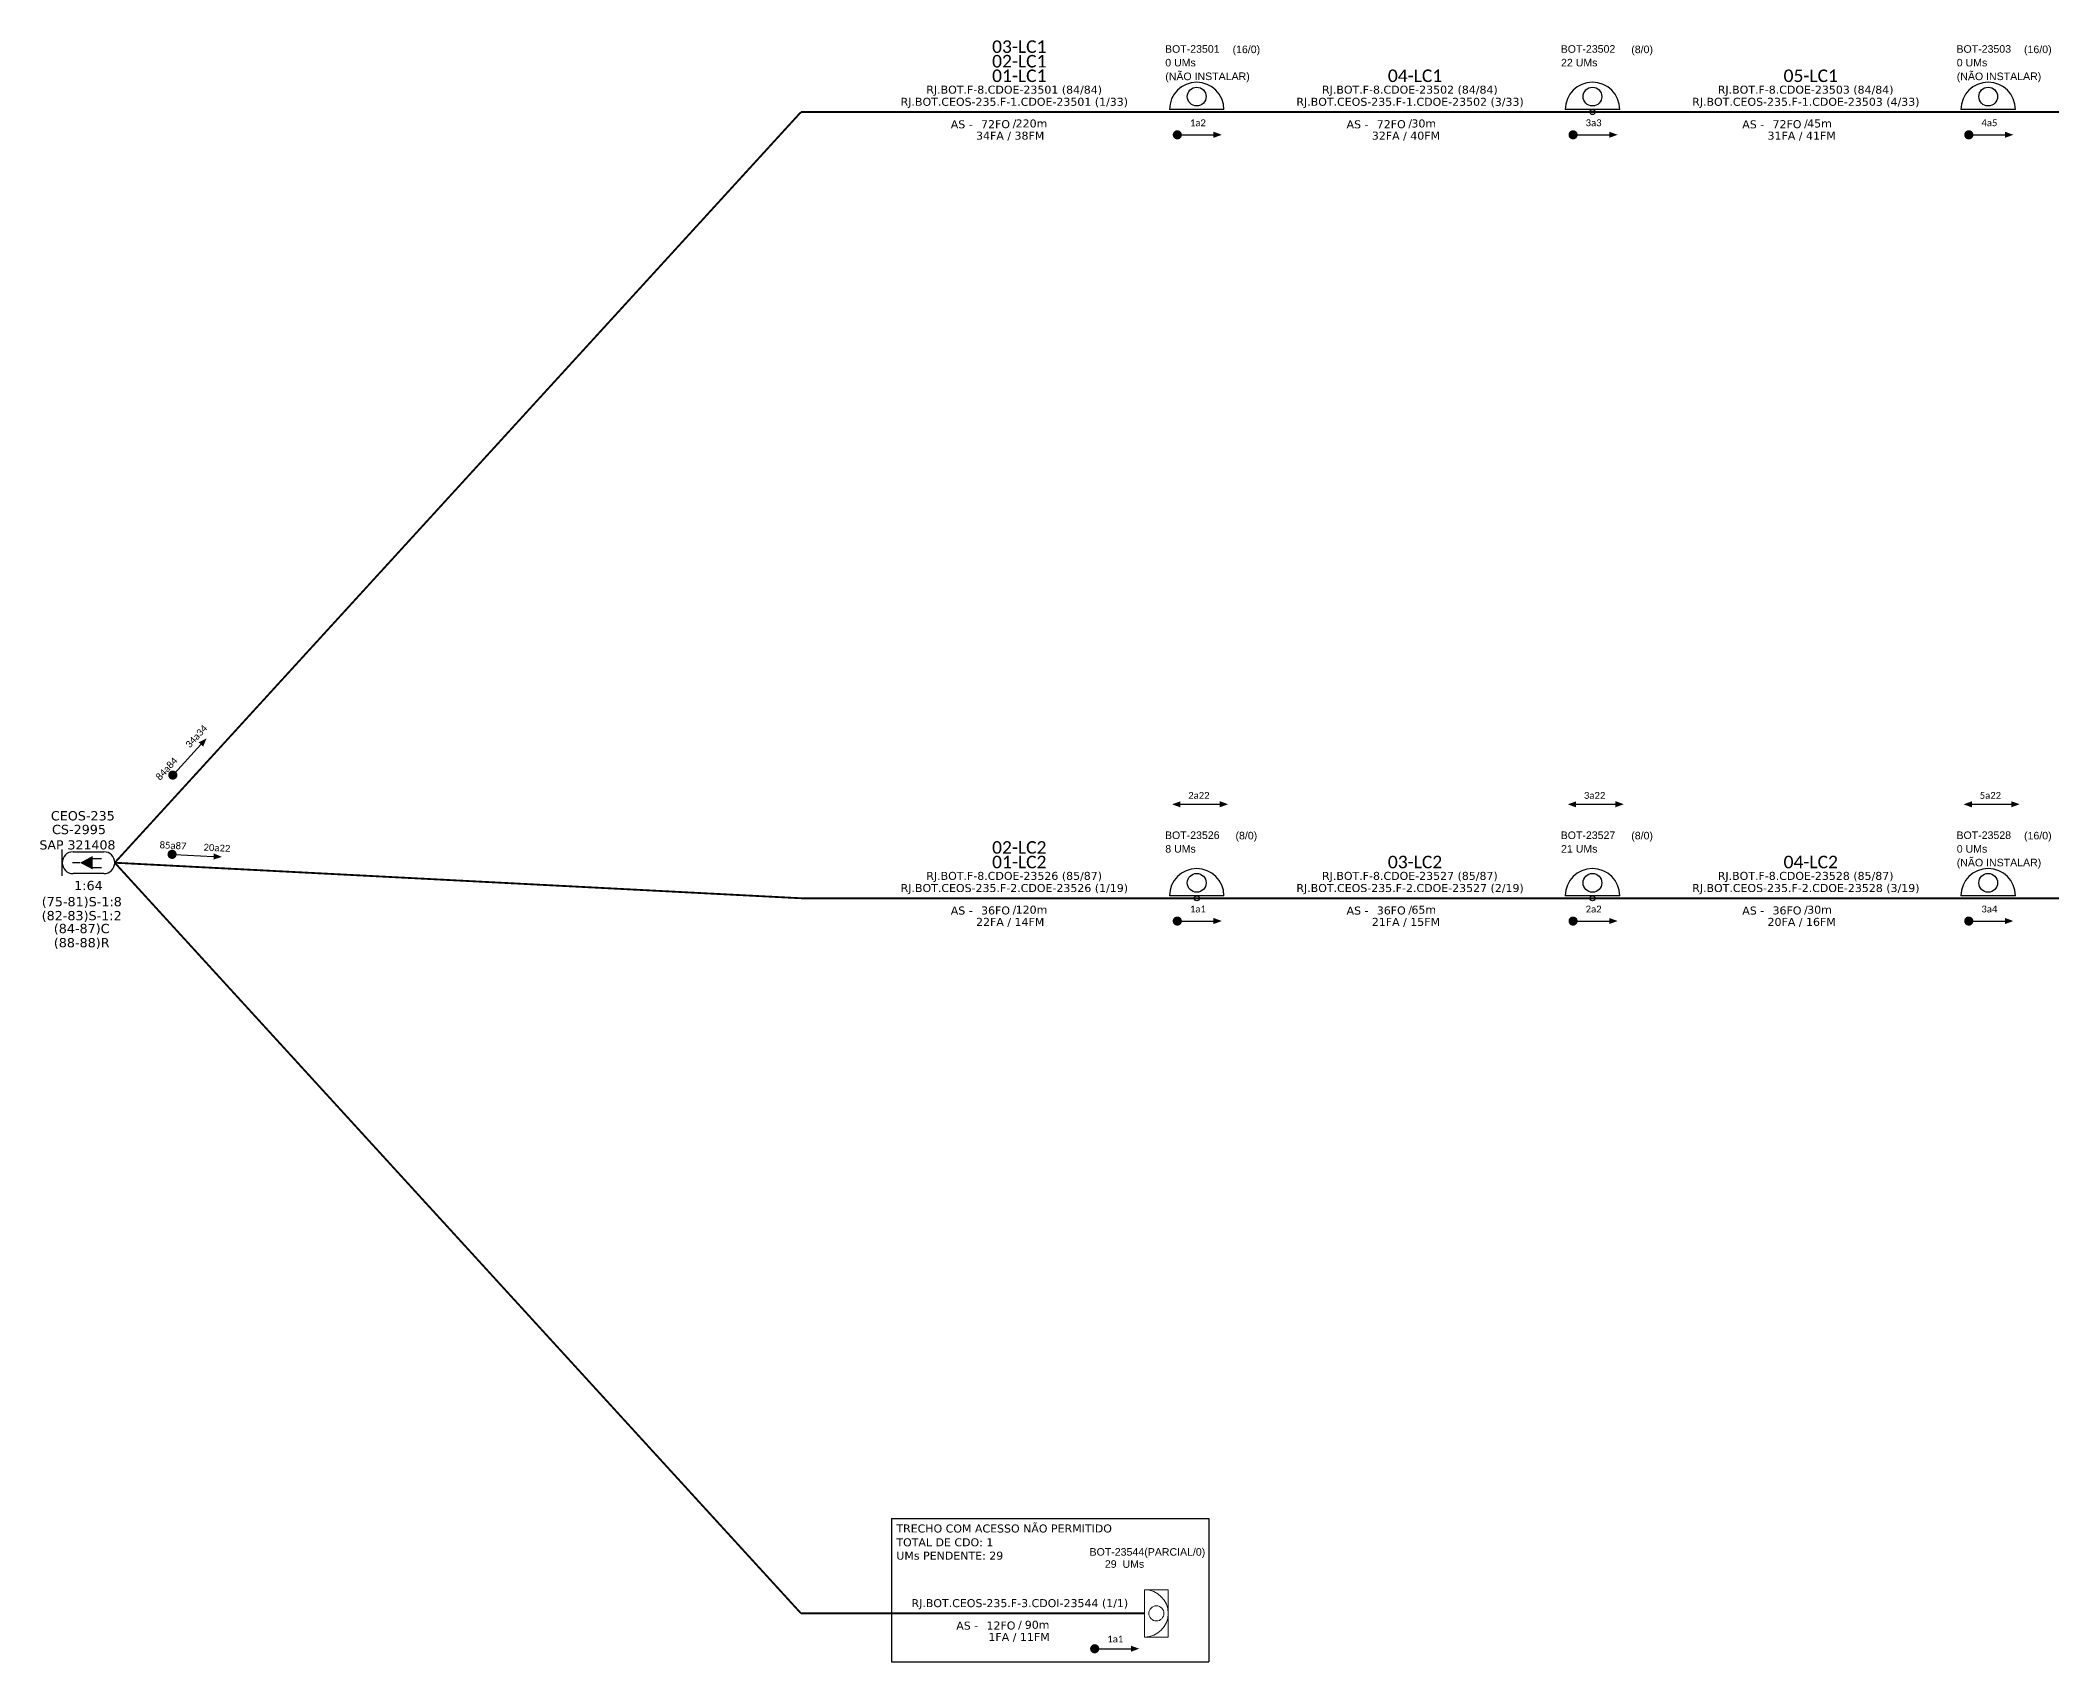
# Model space of a CAD drawing. Header units: millimetres. Extents: x 5591 to 6884, y -546 to 205.
# Drawn here: x 5590.6 to 6030.3, y -441.1 to -86.5 of the extents above; entities that cross this region are included whole.
import ezdxf
from ezdxf.enums import TextEntityAlignment as Align

# ---------------------------------------------------------------- set-up
doc = ezdxf.new("R2010")
doc.units = ezdxf.units.MM
for name, color, linetype, lineweight in [("20.0-LEGENDA DOS CDO'S", 1, 'Continuous', 0), ('20.1-CDO_INTERIOR', 1, 'Continuous', 0), ('20.2-CDO_POSTE', 1, 'Continuous', 5), ('40.1-ETIQUETAS', 1, 'Continuous', 20)]:
    doc.layers.add(name, color=color, linetype=linetype, lineweight=lineweight)
for name, color, linetype in [('20.4-CEOS', 1, 'Continuous'), ('CABO OPTICO EXISTENTE', 5, 'Continuous'), ('CAP a instalar', 1, 'Continuous'), ('CD de instalação futura', 8, 'Continuous'), ('label_cabos', 7, 'Continuous'), ('SETA', 7, 'Continuous')]:
    doc.layers.add(name, color=color, linetype=linetype)
doc.styles.add('ARIAL', font='arial.ttf')
doc.styles.add('siredit', font='verdana.ttf')
doc.linetypes.add('FENCELINE1', pattern='A,0.25,-0.1,[133,ltypeshp.shx,S=0.1,R=0,X=-0.1,Y=0],-0.1,1', length=1.45)

# ---------------------------------------------------------------- blocks, each defined once
blk = doc.blocks.new('ETIQUETA_RS5F')
at = {"layer": '40.1-ETIQUETAS', "color": 0, "style": 'siredit'}
blk.add_text('/', height=1.5, dxfattribs=at).set_placement((1.55, -1.95), align=Align.MIDDLE_RIGHT)
for tag, p in [('ETIQUETA_R_PRIMARIA', (1.18, 4.1)), ('ETIQUETA_R_SECUNDARIA', (1.18, 2.1)), ('F_ATIVAS/F_MORTAS', (1.11, -4.24))]:
    blk.add_attdef(tag, text='', height=1.5, dxfattribs=at).set_placement(p, align=Align.MIDDLE_CENTER)
for tag, p in [('TIPO_CABO', (-6.62, -2.12)), ('CAP_CABO', (0.37, -2.09))]:
    blk.add_attdef(tag, text='', height=1.5, dxfattribs=at).set_placement(p, align=Align.MIDDLE_RIGHT)
blk.add_attdef('METROS', text='', height=1.5, dxfattribs=at).set_placement((2.11, -1.95), align=Align.MIDDLE_LEFT)
for tag, p in [('FUSÃO_1', (0.82, -8.39)), ('FUSÃO_2', (0.82, -10.6)), ('FUSÃO_3', (0.82, -12.93)), ('FUSÃO_4', (0.82, -15.14)), ('FUSÃO_5', (0.82, -17.16))]:
    blk.add_attdef(tag, text='', height=1.5, dxfattribs=at).set_placement(p, align=Align.CENTER)
blk = doc.blocks.new('CDOE-TEXTO PADRÃO')
at = {"layer": "20.0-LEGENDA DOS CDO'S", "color": 0, "style": 'ARIAL'}
for tag, p in [('CDO_N', (0.49, 7.39)), ('CORDOALHA', (0.5, 4.33)), ('SAP', (0.51, 1.67)), ('SPLITER_1', (0.59, -0.91)), ('SPLITER_2', (0.6, -3.55)), ('(XX-XX_F)S', (0.54, -8.29)), ('(XX-XX_L)S', (0.55, -10.83)), ('UMS', (0.55, -13.15))]:
    blk.add_attdef(tag, p, '', height=1.7, rotation=0.118, dxfattribs=at)
blk.add_attdef('FIBRAS_UTILIZADAS', text='', height=1.7, rotation=0.118, dxfattribs=at).set_placement((19.77, 7.43), align=Align.CENTER)
blk = doc.blocks.new('CDOE POSTE_')
at = {"color": 1}
blk.add_line((12.92, -5.49), (-2.38, -5.49), dxfattribs=at)
for centre, radius in [((5.27, -1.86), 2.64), ((5.27, -6.2), 0.708)]:
    blk.add_circle(centre, radius, dxfattribs=at)
blk.add_arc((5.27, -5.49), 7.65, 0, 180, dxfattribs=at)
blk = doc.blocks.new('CDOI_INT')
at = {"layer": '20.1-CDO_INTERIOR', "color": 0, "lineweight": 18}
blk.add_lwpolyline([(4.25, -4.25), (4.25, 4.25), (0, 4.25), (0, -4.25)], close=True, dxfattribs=at)
blk.add_circle((2.12, 0), 1.36, dxfattribs=at)
blk.add_arc((0, 0), 4.25, 270, 90, dxfattribs=at)
at = {"layer": "20.0-LEGENDA DOS CDO'S", "color": 0, "style": 'ARIAL'}
for tag, p in [('CDO_N', (-0.08, 10.38)), ('SPLITER_1', (21.18, 10.38)), ('SAP', (-0.08, 6.23)), ('SURVEY', (-0.08, 8.2)), ('SPLITER_2', (21.19, 8.68)), ('1:XX', (5.94, -2.22)), ('UMS', (5.94, -4.24))]:
    blk.add_attdef(tag, p, '', height=1.36, dxfattribs=at)
blk.add_attdef('FIBRAS_UTILIZADAS', text='', height=1.36, dxfattribs=at).set_placement((15.34, 10.38), align=Align.CENTER)
blk = doc.blocks.new('CEOS_UN_SC')
at = {"layer": '20.4-CEOS', "color": 0}
for p, q in [((-9.11, 2.39), (-2.39, 2.39)), ((-2.39, -2.39), (-9.11, -2.39))]:
    blk.add_line(p, q, dxfattribs=at)
for points in [[(-11.5, -2.89), (-11.5, 2.89)], [(-7.6, 0), (-9.22, 0)], [(-4.96, 0.95), (-2.92, 0.95)], [(-4.96, -1.04), (-2.92, -1.04)]]:
    blk.add_lwpolyline(points, dxfattribs=at)
blk.add_lwpolyline([(-7.6, 0, 0, 2.95, 0), (-4.83, 0, 2.95, 2.95, 0)], format="xyseb", dxfattribs=at)
for centre, start, end in [((-9.11, 0), 90, 270), ((-2.39, 0), 270, 90)]:
    blk.add_arc(centre, 2.39, start, end, dxfattribs=at)
at = {"layer": '20.4-CEOS', "color": 7, "style": 'siredit'}
for tag, height, p in [('NOME?', 2.03, (-5.75, 10.27)), ('TIPO?', 2, (-8.17, 3.89)), ('LOCAL?', 2.03, (-5.75, 7.27))]:
    blk.add_attdef(tag, text='', height=height, dxfattribs=at).set_placement(p, align=Align.MIDDLE_CENTER)
for tag, p in [('RACIO_SPLITAGEM', (-5.75, -3.97)), ('FIBRAS_RESERVA', (-5.75, -7.51))]:
    blk.add_attdef(tag, text='', height=2.03, dxfattribs=at).set_placement(p, align=Align.TOP_CENTER)

msp = doc.modelspace()

# ---------------------------------------------------------------- linework, layer by layer
at = {"color": 8}
for p, q in [((5849.34, -101.62), (5837.44, -101.62)), ((6022.37, -101.62), (6010.47, -101.62)), ((6022.37, -273.55), (6010.47, -273.55))]:
    msp.add_line(p, q, dxfattribs=at)
at = {"const_width": 1}
for points in [[(5838.65, -107.16, 1), (5839.65, -107.16, 1)], [(5925.17, -107.16, 1), (5926.17, -107.16, 1)], [(6011.68, -107.16, 1), (6012.68, -107.16, 1)], [(5619.21, -247.54, 1), (5619.89, -246.8, 1)], [(5618.89, -264.47, 1), (5619.89, -264.52, 1)], [(5838.65, -279.09, 1), (5839.65, -279.09, 1)], [(5925.17, -279.09, 1), (5926.17, -279.09, 1)], [(6011.68, -279.09, 1), (6012.68, -279.09, 1)]]:
    msp.add_lwpolyline(points, format="xyb", close=True, dxfattribs=at)
at = {"color": 3}
for points in [[(5776.66, -409.73), (5846.07, -409.73), (5846.07, -441.06)], [(5776.66, -409.73), (5776.66, -441.06)], [(5776.66, -441.06), (5846.07, -441.06)]]:
    msp.add_lwpolyline(points, dxfattribs=at)
at = {"color": 8, "const_width": 1}
msp.add_lwpolyline([(5820.59, -438.22, 1), (5821.59, -438.22, 1)], format="xyb", close=True, dxfattribs=at)
at = {"color": 8}
for centre in [(5843.39, -101.62), (6016.42, -101.62), (6016.42, -273.55)]:
    msp.add_arc(centre, 5.95, 0, 180, dxfattribs=at)
at = {"layer": 'CAP a instalar', "linetype": 'FENCELINE1', "ltscale": 6, "const_width": 0.4}
for points in [[(5606.86, -266.33), (5756.88, -102.17)], [(5756.88, -102.17), (5843.39, -102.17)], [(5843.39, -102.17), (5929.91, -102.17)], [(5929.91, -102.17), (6016.42, -102.17)], [(6016.42, -102.17), (6102.94, -102.17)], [(5756.88, -274.1), (5606.86, -266.33)], [(5756.88, -274.1), (5843.39, -274.1)], [(5843.39, -274.1), (5929.91, -274.1)], [(5929.91, -274.1), (6016.42, -274.1)], [(6016.42, -274.1), (6102.94, -274.1)]]:
    msp.add_lwpolyline(points, dxfattribs=at)
at = {"layer": 'CAP a instalar', "color": 8, "linetype": 'FENCELINE1', "ltscale": 6, "const_width": 0.4}
for points in [[(5606.86, -266.33), (5756.88, -430.48)], [(5756.88, -430.48), (5832, -430.48)]]:
    msp.add_lwpolyline(points, dxfattribs=at)
at = {"layer": 'CD de instalação futura', "color": 8}
for centre in [(5843.39, -98.8), (6016.42, -98.8), (6016.42, -270.73)]:
    msp.add_circle(centre, 2.05, dxfattribs=at)
at = {"layer": 'SETA'}
for points in [[(5839.15, -107.16), (5847.75, -107.16)], [(5925.67, -107.16), (5934.27, -107.16)], [(6012.18, -107.16), (6020.78, -107.16)], [(5619.9, -246.82), (5625.71, -240.48)], [(5839.83, -253.56), (5848.43, -253.56)], [(5926.34, -253.56), (5934.94, -253.56)], [(6012.86, -253.56), (6021.46, -253.56)], [(5619.89, -264.54), (5628.47, -264.98)], [(5839.15, -279.09), (5847.75, -279.09)], [(5925.67, -279.09), (5934.27, -279.09)], [(6012.18, -279.09), (6020.78, -279.09)]]:
    msp.add_lwpolyline(points, dxfattribs=at)
at = {"layer": 'SETA', "color": 8}
msp.add_lwpolyline([(5821.09, -438.22), (5829.69, -438.22)], dxfattribs=at)
at = {"layer": 'SETA'}
for points in [[(5847.06, -106.48), (5848.89, -107.15), (5847.06, -107.81)], [(5933.58, -106.48), (5935.41, -107.15), (5933.58, -107.81)], [(6020.09, -106.48), (6021.92, -107.15), (6020.09, -107.81)], [(5625.21, -240.02), (5626.94, -239.12), (5626.19, -240.92)], [(5839.83, -254.23), (5838, -253.56), (5839.83, -252.9)], [(5848.43, -252.87), (5850.26, -253.54), (5848.43, -254.21)], [(5926.34, -254.23), (5924.51, -253.56), (5926.34, -252.9)], [(5934.94, -252.87), (5936.77, -253.54), (5934.94, -254.21)], [(6012.86, -254.23), (6011.03, -253.56), (6012.86, -252.9)], [(6021.46, -252.87), (6023.29, -253.54), (6021.46, -254.21)], [(5628.51, -264.3), (5630.3, -265.06), (5628.44, -265.63)], [(5847.06, -278.41), (5848.89, -279.08), (5847.06, -279.74)], [(5933.58, -278.41), (5935.41, -279.08), (5933.58, -279.74)], [(6020.09, -278.41), (6021.92, -279.08), (6020.09, -279.74)]]:
    msp.add_solid(points, dxfattribs=at)
at = {"layer": 'SETA', "color": 8}
msp.add_solid([(5829, -437.54), (5830.83, -438.21), (5829, -438.87)], dxfattribs=at)

# ---------------------------------------------------------------- block references
at = {"layer": '20.2-CDO_POSTE', "color": 8}
ref = msp.add_blockref('CDOE-TEXTO PADRÃO', (5843.55, -100.29), dxfattribs=dict(at, xscale=0.972000002861023, yscale=0.972000002861023, zscale=0.972000002861023))
ref.add_attrib('CDO_N', 'BOT-23501', (5836.46, -89.22), dxfattribs={"layer": "20.0-LEGENDA DOS CDO'S", "color": 0, "height": 1.652, "rotation": 0.118, "style": 'ARIAL'})
ref.add_attrib('CORDOALHA', '0 UMs', (5836.52, -92.2), dxfattribs={"layer": "20.0-LEGENDA DOS CDO'S", "color": 0, "height": 1.652, "rotation": 0.118, "style": 'ARIAL'})
ref.add_attrib('SAP', '(NÃO INSTALAR)', (5836.52, -95.21), dxfattribs={"layer": "20.0-LEGENDA DOS CDO'S", "color": 0, "height": 1.6523, "rotation": 0.118, "style": 'ARIAL'})
ref.add_attrib('FIBRAS_UTILIZADAS', '       (16/0)', dxfattribs={"layer": "20.0-LEGENDA DOS CDO'S", "color": 0, "height": 1.6523, "rotation": 0.118, "style": 'ARIAL'}).set_placement((5852, -89.3), align=Align.CENTER)
at = {"layer": '20.2-CDO_POSTE'}
ref = msp.add_blockref('CDOE-TEXTO PADRÃO', (5930.07, -100.29), dxfattribs=dict(at, xscale=0.972000002861023, yscale=0.972000002861023, zscale=0.972000002861023))
ref.add_attrib('CDO_N', 'BOT-23502', (5922.97, -89.22), dxfattribs={"layer": "20.0-LEGENDA DOS CDO'S", "color": 0, "height": 1.652, "rotation": 0.118, "style": 'ARIAL'})
ref.add_attrib('CORDOALHA', '22 UMs', (5923.04, -92.2), dxfattribs={"layer": "20.0-LEGENDA DOS CDO'S", "color": 0, "height": 1.652, "rotation": 0.118, "style": 'ARIAL'})
ref.add_attrib('FIBRAS_UTILIZADAS', '       (8/0)', dxfattribs={"layer": "20.0-LEGENDA DOS CDO'S", "color": 0, "height": 1.6523, "rotation": 0.118, "style": 'ARIAL'}).set_placement((5938.52, -89.3), align=Align.CENTER)
at = {"layer": '20.2-CDO_POSTE', "color": 8}
ref = msp.add_blockref('CDOE-TEXTO PADRÃO', (6016.58, -100.29), dxfattribs=dict(at, xscale=0.972000002861023, yscale=0.972000002861023, zscale=0.972000002861023))
ref.add_attrib('CDO_N', 'BOT-23503', (6009.49, -89.22), dxfattribs={"layer": "20.0-LEGENDA DOS CDO'S", "color": 0, "height": 1.652, "rotation": 0.118, "style": 'ARIAL'})
ref.add_attrib('CORDOALHA', '0 UMs', (6009.55, -92.2), dxfattribs={"layer": "20.0-LEGENDA DOS CDO'S", "color": 0, "height": 1.652, "rotation": 0.118, "style": 'ARIAL'})
ref.add_attrib('SAP', '(NÃO INSTALAR)', (6009.55, -95.21), dxfattribs={"layer": "20.0-LEGENDA DOS CDO'S", "color": 0, "height": 1.6523, "rotation": 0.118, "style": 'ARIAL'})
ref.add_attrib('FIBRAS_UTILIZADAS', '       (16/0)', dxfattribs={"layer": "20.0-LEGENDA DOS CDO'S", "color": 0, "height": 1.6523, "rotation": 0.118, "style": 'ARIAL'}).set_placement((6025.03, -89.3), align=Align.CENTER)
at = {"layer": '20.2-CDO_POSTE'}
ref = msp.add_blockref('CDOE-TEXTO PADRÃO', (5843.55, -272.22), dxfattribs=dict(at, xscale=0.972000002861023, yscale=0.972000002861023, zscale=0.972000002861023))
ref.add_attrib('CDO_N', 'BOT-23526', (5836.46, -261.15), dxfattribs={"layer": "20.0-LEGENDA DOS CDO'S", "color": 0, "height": 1.652, "rotation": 0.118, "style": 'ARIAL'})
ref.add_attrib('CORDOALHA', '8 UMs', (5836.52, -264.13), dxfattribs={"layer": "20.0-LEGENDA DOS CDO'S", "color": 0, "height": 1.652, "rotation": 0.118, "style": 'ARIAL'})
ref.add_attrib('FIBRAS_UTILIZADAS', '       (8/0)', dxfattribs={"layer": "20.0-LEGENDA DOS CDO'S", "color": 0, "height": 1.6523, "rotation": 0.118, "style": 'ARIAL'}).set_placement((5852, -261.23), align=Align.CENTER)
ref = msp.add_blockref('CDOE-TEXTO PADRÃO', (5930.07, -272.22), dxfattribs=dict(at, xscale=0.972000002861023, yscale=0.972000002861023, zscale=0.972000002861023))
ref.add_attrib('CDO_N', 'BOT-23527', (5922.97, -261.15), dxfattribs={"layer": "20.0-LEGENDA DOS CDO'S", "color": 0, "height": 1.652, "rotation": 0.118, "style": 'ARIAL'})
ref.add_attrib('CORDOALHA', '21 UMs', (5923.04, -264.13), dxfattribs={"layer": "20.0-LEGENDA DOS CDO'S", "color": 0, "height": 1.652, "rotation": 0.118, "style": 'ARIAL'})
ref.add_attrib('FIBRAS_UTILIZADAS', '       (8/0)', dxfattribs={"layer": "20.0-LEGENDA DOS CDO'S", "color": 0, "height": 1.6523, "rotation": 0.118, "style": 'ARIAL'}).set_placement((5938.52, -261.23), align=Align.CENTER)
at = {"layer": '20.2-CDO_POSTE', "color": 8}
ref = msp.add_blockref('CDOE-TEXTO PADRÃO', (6016.58, -272.22), dxfattribs=dict(at, xscale=0.972000002861023, yscale=0.972000002861023, zscale=0.972000002861023))
ref.add_attrib('CDO_N', 'BOT-23528', (6009.49, -261.15), dxfattribs={"layer": "20.0-LEGENDA DOS CDO'S", "color": 0, "height": 1.652, "rotation": 0.118, "style": 'ARIAL'})
ref.add_attrib('CORDOALHA', '0 UMs', (6009.55, -264.13), dxfattribs={"layer": "20.0-LEGENDA DOS CDO'S", "color": 0, "height": 1.652, "rotation": 0.118, "style": 'ARIAL'})
ref.add_attrib('SAP', '(NÃO INSTALAR)', (6009.55, -267.14), dxfattribs={"layer": "20.0-LEGENDA DOS CDO'S", "color": 0, "height": 1.6523, "rotation": 0.118, "style": 'ARIAL'})
ref.add_attrib('FIBRAS_UTILIZADAS', '       (16/0)', dxfattribs={"layer": "20.0-LEGENDA DOS CDO'S", "color": 0, "height": 1.6523, "rotation": 0.118, "style": 'ARIAL'}).set_placement((6025.03, -261.23), align=Align.CENTER)
at = {"layer": '20.4-CEOS'}
ref = msp.add_blockref('CEOS_UN_SC', (5606.86, -266.33), dxfattribs=at)
ref.add_attrib('NOME?', 'CEOS-235', dxfattribs={"color": 7, "height": 2.028, "style": 'siredit'}).set_placement((5599.88, -256.06), align=Align.MIDDLE_CENTER)
ref.add_attrib('LOCAL?', 'CS-2995', dxfattribs={"color": 7, "height": 2.028, "style": 'siredit'}).set_placement((5599.04, -259.06), align=Align.MIDDLE_CENTER)
ref.add_attrib('TIPO?', 'SAP 321408', dxfattribs={"color": 7, "height": 2, "style": 'siredit'}).set_placement((5598.7, -262.43), align=Align.MIDDLE_CENTER)
ref.add_attrib('RACIO_SPLITAGEM', '1:64', dxfattribs={"color": 7, "height": 2.028, "style": 'siredit'}).set_placement((5601.11, -270.3), align=Align.TOP_CENTER)
ref.add_attrib('FIBRAS_RESERVA', '(75-81)S-1:8', dxfattribs={"color": 7, "height": 2.0275, "style": 'siredit'}).set_placement((5599.65, -273.83), align=Align.TOP_CENTER)
at = {"layer": 'CAP a instalar', "linetype": 'FENCELINE1', "ltscale": 7}
ref = msp.add_blockref('ETIQUETA_RS5F', (5802.14, -102.39), dxfattribs=dict(at, xscale=1.166399984999771, yscale=1.166399984999771, zscale=1.166399984999771))
ref.add_attrib('ETIQUETA_R_PRIMARIA', 'RJ.BOT.F-8.CDOE-23501 (84/84)', dxfattribs={"layer": '40.1-ETIQUETAS', "color": 0, "height": 1.7496, "style": 'siredit'}).set_placement((5803.48, -97.28), align=Align.MIDDLE_CENTER)
ref.add_attrib('ETIQUETA_R_SECUNDARIA', 'RJ.BOT.CEOS-235.F-1.CDOE-23501 (1/33)', dxfattribs={"layer": '40.1-ETIQUETAS', "color": 0, "height": 1.7496, "style": 'siredit'}).set_placement((5803.52, -99.93), align=Align.MIDDLE_CENTER)
ref.add_attrib('TIPO_CABO', 'AS -', dxfattribs={"layer": '40.1-ETIQUETAS', "color": 0, "height": 1.75, "style": 'siredit'}).set_placement((5794.42, -104.86), align=Align.MIDDLE_RIGHT)
ref.add_attrib('CAP_CABO', '72FO', dxfattribs={"layer": '40.1-ETIQUETAS', "color": 0, "height": 1.75, "style": 'siredit'}).set_placement((5802.57, -104.83), align=Align.MIDDLE_RIGHT)
ref.add_attrib('METROS', '220m', dxfattribs={"layer": '40.1-ETIQUETAS', "color": 0, "height": 1.75, "style": 'siredit'}).set_placement((5803.81, -104.67), align=Align.MIDDLE_LEFT)
ref.add_attrib('F_ATIVAS/F_MORTAS', '34FA / 38FM', dxfattribs={"layer": '40.1-ETIQUETAS', "color": 0, "height": 1.7496, "style": 'siredit'}).set_placement((5802.61, -107.34), align=Align.MIDDLE_CENTER)
ref = msp.add_blockref('ETIQUETA_RS5F', (5888.65, -102.39), dxfattribs=dict(at, xscale=1.166399984999771, yscale=1.166399984999771, zscale=1.166399984999771))
ref.add_attrib('ETIQUETA_R_PRIMARIA', 'RJ.BOT.F-8.CDOE-23502 (84/84)', dxfattribs={"layer": '40.1-ETIQUETAS', "color": 0, "height": 1.7496, "style": 'siredit'}).set_placement((5889.99, -97.28), align=Align.MIDDLE_CENTER)
ref.add_attrib('ETIQUETA_R_SECUNDARIA', 'RJ.BOT.CEOS-235.F-1.CDOE-23502 (3/33)', dxfattribs={"layer": '40.1-ETIQUETAS', "color": 0, "height": 1.7496, "style": 'siredit'}).set_placement((5890.03, -99.93), align=Align.MIDDLE_CENTER)
ref.add_attrib('TIPO_CABO', 'AS -', dxfattribs={"layer": '40.1-ETIQUETAS', "color": 0, "height": 1.75, "style": 'siredit'}).set_placement((5880.94, -104.86), align=Align.MIDDLE_RIGHT)
ref.add_attrib('CAP_CABO', '72FO', dxfattribs={"layer": '40.1-ETIQUETAS', "color": 0, "height": 1.75, "style": 'siredit'}).set_placement((5889.08, -104.83), align=Align.MIDDLE_RIGHT)
ref.add_attrib('METROS', '30m', dxfattribs={"layer": '40.1-ETIQUETAS', "color": 0, "height": 1.75, "style": 'siredit'}).set_placement((5890.33, -104.67), align=Align.MIDDLE_LEFT)
ref.add_attrib('F_ATIVAS/F_MORTAS', '32FA / 40FM', dxfattribs={"layer": '40.1-ETIQUETAS', "color": 0, "height": 1.7496, "style": 'siredit'}).set_placement((5889.13, -107.34), align=Align.MIDDLE_CENTER)
ref = msp.add_blockref('ETIQUETA_RS5F', (5975.17, -102.39), dxfattribs=dict(at, xscale=1.166399984999771, yscale=1.166399984999771, zscale=1.166399984999771))
ref.add_attrib('ETIQUETA_R_PRIMARIA', 'RJ.BOT.F-8.CDOE-23503 (84/84)', dxfattribs={"layer": '40.1-ETIQUETAS', "color": 0, "height": 1.7496, "style": 'siredit'}).set_placement((5976.51, -97.28), align=Align.MIDDLE_CENTER)
ref.add_attrib('ETIQUETA_R_SECUNDARIA', 'RJ.BOT.CEOS-235.F-1.CDOE-23503 (4/33)', dxfattribs={"layer": '40.1-ETIQUETAS', "color": 0, "height": 1.7496, "style": 'siredit'}).set_placement((5976.55, -99.93), align=Align.MIDDLE_CENTER)
ref.add_attrib('TIPO_CABO', 'AS -', dxfattribs={"layer": '40.1-ETIQUETAS', "color": 0, "height": 1.75, "style": 'siredit'}).set_placement((5967.45, -104.86), align=Align.MIDDLE_RIGHT)
ref.add_attrib('CAP_CABO', '72FO', dxfattribs={"layer": '40.1-ETIQUETAS', "color": 0, "height": 1.75, "style": 'siredit'}).set_placement((5975.6, -104.83), align=Align.MIDDLE_RIGHT)
ref.add_attrib('METROS', '45m', dxfattribs={"layer": '40.1-ETIQUETAS', "color": 0, "height": 1.75, "style": 'siredit'}).set_placement((5976.85, -104.67), align=Align.MIDDLE_LEFT)
ref.add_attrib('F_ATIVAS/F_MORTAS', '31FA / 41FM', dxfattribs={"layer": '40.1-ETIQUETAS', "color": 0, "height": 1.7496, "style": 'siredit'}).set_placement((5975.64, -107.34), align=Align.MIDDLE_CENTER)
ref = msp.add_blockref('ETIQUETA_RS5F', (5802.14, -274.32), dxfattribs=dict(at, xscale=1.166399984999771, yscale=1.166399984999771, zscale=1.166399984999771))
ref.add_attrib('ETIQUETA_R_PRIMARIA', 'RJ.BOT.F-8.CDOE-23526 (85/87)', dxfattribs={"layer": '40.1-ETIQUETAS', "color": 0, "height": 1.7496, "style": 'siredit'}).set_placement((5803.48, -269.21), align=Align.MIDDLE_CENTER)
ref.add_attrib('ETIQUETA_R_SECUNDARIA', 'RJ.BOT.CEOS-235.F-2.CDOE-23526 (1/19)', dxfattribs={"layer": '40.1-ETIQUETAS', "color": 0, "height": 1.7496, "style": 'siredit'}).set_placement((5803.52, -271.86), align=Align.MIDDLE_CENTER)
ref.add_attrib('TIPO_CABO', 'AS -', dxfattribs={"layer": '40.1-ETIQUETAS', "color": 0, "height": 1.75, "style": 'siredit'}).set_placement((5794.42, -276.79), align=Align.MIDDLE_RIGHT)
ref.add_attrib('CAP_CABO', '36FO', dxfattribs={"layer": '40.1-ETIQUETAS', "color": 0, "height": 1.75, "style": 'siredit'}).set_placement((5802.57, -276.76), align=Align.MIDDLE_RIGHT)
ref.add_attrib('METROS', '120m', dxfattribs={"layer": '40.1-ETIQUETAS', "color": 0, "height": 1.75, "style": 'siredit'}).set_placement((5803.81, -276.6), align=Align.MIDDLE_LEFT)
ref.add_attrib('F_ATIVAS/F_MORTAS', '22FA / 14FM', dxfattribs={"layer": '40.1-ETIQUETAS', "color": 0, "height": 1.7496, "style": 'siredit'}).set_placement((5802.61, -279.27), align=Align.MIDDLE_CENTER)
ref = msp.add_blockref('ETIQUETA_RS5F', (5888.65, -274.32), dxfattribs=dict(at, xscale=1.166399984999771, yscale=1.166399984999771, zscale=1.166399984999771))
ref.add_attrib('ETIQUETA_R_PRIMARIA', 'RJ.BOT.F-8.CDOE-23527 (85/87)', dxfattribs={"layer": '40.1-ETIQUETAS', "color": 0, "height": 1.7496, "style": 'siredit'}).set_placement((5889.99, -269.21), align=Align.MIDDLE_CENTER)
ref.add_attrib('ETIQUETA_R_SECUNDARIA', 'RJ.BOT.CEOS-235.F-2.CDOE-23527 (2/19)', dxfattribs={"layer": '40.1-ETIQUETAS', "color": 0, "height": 1.7496, "style": 'siredit'}).set_placement((5890.03, -271.86), align=Align.MIDDLE_CENTER)
ref.add_attrib('TIPO_CABO', 'AS -', dxfattribs={"layer": '40.1-ETIQUETAS', "color": 0, "height": 1.75, "style": 'siredit'}).set_placement((5880.94, -276.79), align=Align.MIDDLE_RIGHT)
ref.add_attrib('CAP_CABO', '36FO', dxfattribs={"layer": '40.1-ETIQUETAS', "color": 0, "height": 1.75, "style": 'siredit'}).set_placement((5889.08, -276.76), align=Align.MIDDLE_RIGHT)
ref.add_attrib('METROS', '65m', dxfattribs={"layer": '40.1-ETIQUETAS', "color": 0, "height": 1.75, "style": 'siredit'}).set_placement((5890.33, -276.6), align=Align.MIDDLE_LEFT)
ref.add_attrib('F_ATIVAS/F_MORTAS', '21FA / 15FM', dxfattribs={"layer": '40.1-ETIQUETAS', "color": 0, "height": 1.7496, "style": 'siredit'}).set_placement((5889.13, -279.27), align=Align.MIDDLE_CENTER)
ref = msp.add_blockref('ETIQUETA_RS5F', (5975.17, -274.32), dxfattribs=dict(at, xscale=1.166399984999771, yscale=1.166399984999771, zscale=1.166399984999771))
ref.add_attrib('ETIQUETA_R_PRIMARIA', 'RJ.BOT.F-8.CDOE-23528 (85/87)', dxfattribs={"layer": '40.1-ETIQUETAS', "color": 0, "height": 1.7496, "style": 'siredit'}).set_placement((5976.51, -269.21), align=Align.MIDDLE_CENTER)
ref.add_attrib('ETIQUETA_R_SECUNDARIA', 'RJ.BOT.CEOS-235.F-2.CDOE-23528 (3/19)', dxfattribs={"layer": '40.1-ETIQUETAS', "color": 0, "height": 1.7496, "style": 'siredit'}).set_placement((5976.55, -271.86), align=Align.MIDDLE_CENTER)
ref.add_attrib('TIPO_CABO', 'AS -', dxfattribs={"layer": '40.1-ETIQUETAS', "color": 0, "height": 1.75, "style": 'siredit'}).set_placement((5967.45, -276.79), align=Align.MIDDLE_RIGHT)
ref.add_attrib('CAP_CABO', '36FO', dxfattribs={"layer": '40.1-ETIQUETAS', "color": 0, "height": 1.75, "style": 'siredit'}).set_placement((5975.6, -276.76), align=Align.MIDDLE_RIGHT)
ref.add_attrib('METROS', '30m', dxfattribs={"layer": '40.1-ETIQUETAS', "color": 0, "height": 1.75, "style": 'siredit'}).set_placement((5976.85, -276.6), align=Align.MIDDLE_LEFT)
ref.add_attrib('F_ATIVAS/F_MORTAS', '20FA / 16FM', dxfattribs={"layer": '40.1-ETIQUETAS', "color": 0, "height": 1.7496, "style": 'siredit'}).set_placement((5975.64, -279.27), align=Align.MIDDLE_CENTER)
at = {"layer": 'CAP a instalar', "color": 8, "linetype": 'FENCELINE1', "ltscale": 7}
ref = msp.add_blockref('ETIQUETA_RS5F', (5803.34, -430.69), dxfattribs=dict(at, xscale=1.166399984998861, yscale=1.166399984998861, zscale=1.166399984998861))
ref.add_attrib('ETIQUETA_R_SECUNDARIA', 'RJ.BOT.CEOS-235.F-3.CDOI-23544 (1/1)', dxfattribs={"layer": 'CABO OPTICO EXISTENTE', "color": 0, "height": 1.7496, "style": 'siredit'}).set_placement((5804.72, -428.24), align=Align.MIDDLE_CENTER)
ref.add_attrib('TIPO_CABO', 'AS -', dxfattribs={"layer": '40.1-ETIQUETAS', "color": 0, "height": 1.75, "style": 'siredit'}).set_placement((5795.62, -433.16), align=Align.MIDDLE_RIGHT)
ref.add_attrib('CAP_CABO', '12FO', dxfattribs={"layer": '40.1-ETIQUETAS', "color": 0, "height": 1.75, "style": 'siredit'}).set_placement((5803.76, -433.13), align=Align.MIDDLE_RIGHT)
ref.add_attrib('METROS', '90m', dxfattribs={"layer": '40.1-ETIQUETAS', "color": 0, "height": 1.75, "style": 'siredit'}).set_placement((5805.8, -432.97), align=Align.MIDDLE_LEFT)
ref.add_attrib('F_ATIVAS/F_MORTAS', '1FA / 11FM', dxfattribs={"layer": '40.1-ETIQUETAS', "color": 0, "height": 1.75, "style": 'siredit'}).set_placement((5804.55, -435.64), align=Align.MIDDLE_CENTER)
at = {"layer": 'CD de instalação futura', "color": 8, "ltscale": 11}
ref = msp.add_blockref('CDOI_INT', (5832, -430.48), dxfattribs=dict(at, xscale=1.21541625498503, yscale=1.21541625498503, zscale=1.21541625498503))
ref.add_attrib('CDO_N', 'BOT-23544', dxfattribs={"layer": "20.0-LEGENDA DOS CDO'S", "color": 0, "height": 1.653, "style": 'ARIAL'}).set_placement((5831.9, -417.86), align=Align.RIGHT)
ref.add_attrib('FIBRAS_UTILIZADAS', '    (PARCIAL/0)', dxfattribs={"layer": "20.0-LEGENDA DOS CDO'S", "color": 0, "height": 1.65, "style": 'ARIAL'}).set_placement((5837.31, -417.86), align=Align.CENTER)
ref.add_attrib('SURVEY', '29  UMs', dxfattribs={"layer": "20.0-LEGENDA DOS CDO'S", "color": 0, "height": 1.653, "style": 'ARIAL'}).set_placement((5831.91, -420.51), align=Align.RIGHT)
at = {"layer": 'label_cabos', "xscale": 0.7775999903678894, "yscale": 0.7775999903678894, "zscale": 0.7775999903678894}
for p in [(5925.81, -97.35), (5839.29, -269.28), (5925.81, -269.28)]:
    msp.add_blockref('CDOE POSTE_', p, dxfattribs=at)

# ---------------------------------------------------------------- texts
at = {"color": 3, "style": 'siredit'}
for s, p in [('TRECHO COM ACESSO NÃO PERMITIDO', (5777.73, -412.79)), ('TOTAL DE CDO: 1', (5777.73, -415.81)), ('UMs PENDENTE: 29', (5777.73, -418.73))]:
    msp.add_text(s, height=1.7496, dxfattribs=at).set_placement(p)
at = {"attachment_point": 5}
for s, insert, char_height, width in [('\\C3;\\fCalibri|b0|i0|c0|p34;03-LC1', (5804.6, -87.89), 2.7432, 40.9104), ('\\C3;\\fCalibri|b0|i0|c0|p34;02-LC1', (5804.6, -91.07), 2.7432, 40.9104), ('\\C3;\\fCalibri|b0|i0|c0|p34;01-LC1', (5804.6, -94.26), 2.7432, 40.9104), ('\\C3;\\fCalibri|b0|i0|c0|p34;04-LC1', (5891.12, -94.26), 2.7432, 40.9104), ('\\C3;\\fCalibri|b0|i0|c0|p34;05-LC1', (5977.63, -94.26), 2.7432, 40.9104), ('\\C7;\\fCalibri|b0|i0|c0|p34;1a2', (5843.65, -104.53), 1.5, 25.3588), ('\\C7;\\fCalibri|b0|i0|c0|p34;3a3', (5930.16, -104.53), 1.5, 25.3588), ('\\C7;\\fCalibri|b0|i0|c0|p34;4a5', (6016.68, -104.53), 1.5, 25.3588), ('\\C7;\\fCalibri|b0|i0|c0|p34;2a22', (5843.87, -251.61), 1.5, 25.3588), ('\\C7;\\fCalibri|b0|i0|c0|p34;3a22', (5930.38, -251.61), 1.5, 25.3588), ('\\C7;\\fCalibri|b0|i0|c0|p34;5a22', (6016.9, -251.61), 1.5, 25.3588), ('\\C3;\\fCalibri|b0|i0|c0|p34;02-LC2', (5804.6, -263), 2.7432, 40.9104), ('\\C3;\\fCalibri|b0|i0|c0|p34;01-LC2', (5804.6, -266.19), 2.7432, 40.9104), ('\\C3;\\fCalibri|b0|i0|c0|p34;03-LC2', (5891.12, -266.19), 2.7432, 40.9104), ('\\C3;\\fCalibri|b0|i0|c0|p34;04-LC2', (5977.63, -266.19), 2.7432, 40.9104), ('\\C7;\\fCalibri|b0|i0|c0|p34;1a1', (5843.65, -276.46), 1.5, 25.3588), ('\\C7;\\fCalibri|b0|i0|c0|p34;2a2', (5930.16, -276.46), 1.5, 25.3588), ('\\C7;\\fCalibri|b0|i0|c0|p34;3a4', (6016.68, -276.46), 1.5, 25.3588)]:
    msp.add_mtext(s, dxfattribs=dict(at, insert=insert, char_height=char_height, width=width))
at = {"char_height": 1.5, "width": 25.3588, "attachment_point": 5}
for s, insert, rotation in [('\\C7;\\fCalibri|b0|i0|c0|p34;34a34', (5624.7, -238.7), 47.4566), ('\\C7;\\fCalibri|b0|i0|c0|p34;84a84', (5618.2, -245.79), 47.4566), ('\\C7;\\fCalibri|b0|i0|c0|p34;85a87', (5619.6, -262.57), 357.02), ('\\C7;\\fCalibri|b0|i0|c0|p34;20a22', (5629.2, -263.07), 357.02)]:
    msp.add_mtext(s, dxfattribs=dict(at, insert=insert, rotation=rotation))
at = {"color": 8, "insert": (5825.59, -436.09), "char_height": 1.5, "width": 25.3588, "attachment_point": 5}
msp.add_mtext('\\fCalibri|b0|i0|c0|p34;1a1', dxfattribs=at)
at = {"layer": '20.4-CEOS', "color": 7, "style": 'siredit'}
for tag, p in [('(82-83)S-1:2', (5599.63, -276.88)), ('(84-87)C', (5599.63, -279.7)), ('(88-88)R', (5599.63, -282.8))]:
    msp.add_attdef(tag, text='(XX)R', height=2.028, dxfattribs=at).set_placement(p, align=Align.TOP_CENTER)

doc.saveas('drawing.dxf')
